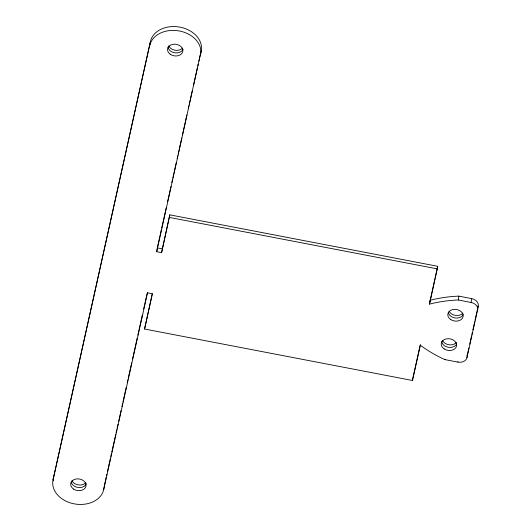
<?xml version="1.0" encoding="UTF-8"?>
<svg xmlns="http://www.w3.org/2000/svg" width="531" height="531" viewBox="0 0 531 531"><rect width="100%" height="100%" fill="white"/><g stroke="black" fill="none" stroke-linecap="round" stroke-linejoin="round"><path stroke-width="0.8" d="M147.618 292.369L103.704 489.622A25.813 19.541 8.6 0 1 74.121 503.846A25.813 19.541 8.6 0 1 53.04 479.891L150.465 41.378A25.813 19.541 8.6 0 1 180.049 27.154A25.813 19.541 8.6 0 1 201.13 51.109L156.705 251.734L161.577 252.663L169.814 214.856L437.756 266.316L429.519 304.124A114.762 86.878 8.6 0 1 458.266 299.975L471.136 302.471A7.938 6.014 8.6 0 1 477.621 309.845L466.955 357.715A7.938 6.014 8.6 0 1 457.848 362.096L444.991 359.62L445.064 359.142M53.04 479.891L150.465 41.378M103.704 489.622L104.142 486.735M420.426 344.765L412.501 380.488L144.558 329.028L152.264 293.623M156.705 251.734L157.256 248.123M161.577 252.663L169.814 214.856M412.501 380.488L412.793 378.563M429.519 304.124L429.785 302.365M429.858 301.88L430.097 300.28A114.762 86.878 8.6 0 1 458.85 296.125L471.714 298.628A7.938 6.014 8.6 0 1 478.205 305.995L477.621 309.845M458.273 300.002L458.857 296.152M457.848 362.096L457.921 361.611M471.136 302.471L471.714 298.628M466.955 357.715L467.353 355.073M104.288 485.772L105.145 481.929M105.483 480.396L106.173 477.323M106.512 475.783L106.857 474.243M107.541 471.17L110.455 458.1M110.793 456.567L111.477 453.494M111.822 451.954L115.247 436.582M115.419 435.812L115.758 434.278M116.103 432.738L116.787 429.665M117.132 428.125L117.988 424.282M118.672 421.209L120.557 412.753M120.729 411.983L121.068 410.45M121.924 406.607L122.615 403.527M122.953 401.994L123.298 400.454M123.471 399.684L126.205 387.384M127.234 382.778L127.918 379.698M128.263 378.165L131.688 362.792M132.544 358.949L133.228 355.87M133.573 354.336L134.429 350.493M134.602 349.723L137.171 338.194M137.854 335.121L139.739 326.665M139.905 325.895L142.308 315.135M143.675 308.982L144.359 305.909M144.704 304.376L147.1 293.61M157.461 247.114L159.858 236.355M160.03 235.585L161.397 229.432M161.743 227.899L162.599 224.055M162.771 223.285L166.196 207.913M167.564 201.767L168.247 198.687M168.593 197.154L170.989 186.388M171.845 182.545L172.529 179.471M172.874 177.938L173.73 174.095M173.902 173.325L176.299 162.559M177.155 158.716L177.839 155.643M178.184 154.109L179.04 150.266M179.212 149.496L181.781 137.967M182.465 134.887L186.919 114.908M188.286 108.755L188.97 105.682M189.315 104.142L190.171 100.299M190.344 99.529L192.229 91.08M193.596 84.927L194.28 81.854M194.625 80.314L195.481 76.471M195.654 75.707L197.532 67.251M197.877 65.711L198.222 64.171M198.906 61.098L201.13 51.109M144.558 329.028L152.41 293.782L147.545 292.846M412.892 377.919L415.335 366.954M415.507 366.171L420.22 345.031M429.904 301.562L434.962 278.848M435.141 278.065L437.756 266.316M467.539 353.865L468.873 347.885M469.703 344.141L470.035 342.648M470.2 341.898L471.535 335.917M471.867 334.417L472.205 332.924M472.869 329.93L474.203 323.95M474.369 323.2L474.701 321.706M475.039 320.206L475.371 318.713M475.537 317.963L476.871 311.982M477.037 311.232L478.205 305.995M169.429 217.425L437.371 268.885M157.594 247.944L162.154 248.82M53.352 480.854A25.813 19.541 8.6 0 1 53.624 476.041M149.881 45.228A25.813 19.541 8.6 0 1 179.471 30.997A25.813 19.541 8.6 0 1 200.552 54.958M467.167 354.914A7.938 6.014 8.6 0 1 466.875 355.425M444.971 359.646A114.762 86.878 8.6 0 1 420.373 345.23M86.321 483.555A7.746 5.861 8.6 0 1 78.542 487.544A7.746 5.861 8.6 0 1 71.234 482.155M183.049 49.21A7.746 5.861 8.6 0 1 174.978 52.834A7.746 5.861 8.6 0 1 168.028 47.193M456.667 343.975A7.746 5.861 8.6 0 1 448.343 347.294A7.746 5.861 8.6 0 1 441.719 341.426M463.211 314.604A7.746 5.861 8.6 0 1 455.259 317.983A7.746 5.861 8.6 0 1 448.35 312.633M85.796 482.606A7.746 5.861 8.6 0 1 78.469 484.929A7.746 5.861 8.6 0 1 71.99 480.688M456.368 342.462A7.746 5.861 8.6 0 1 449.04 344.778A7.746 5.861 8.6 0 1 442.569 340.537M182.465 48.142A7.746 5.861 8.6 0 1 175.018 50.213A7.746 5.861 8.6 0 1 168.752 45.825M462.913 313.091A7.746 5.861 8.6 0 1 455.585 315.407A7.746 5.861 8.6 0 1 449.107 311.166M73.643 489.111A7.746 5.861 8.6 0 0 86.009 486.051A7.746 5.861 8.6 0 0 75.468 479.121A7.746 5.861 8.6 0 0 73.643 489.111M170.139 54.195A7.746 5.861 8.6 0 0 182.777 51.719A7.746 5.861 8.6 0 0 172.734 44.358A7.746 5.861 8.6 0 0 170.139 54.195M444.215 348.96A7.746 5.861 8.6 0 0 456.58 345.9A7.746 5.861 8.6 0 0 446.04 338.97A7.746 5.861 8.6 0 0 444.215 348.96M450.759 319.589A7.746 5.861 8.6 0 0 463.125 316.529A7.746 5.861 8.6 0 0 452.585 309.6A7.746 5.861 8.6 0 0 450.759 319.589"/></g></svg>
